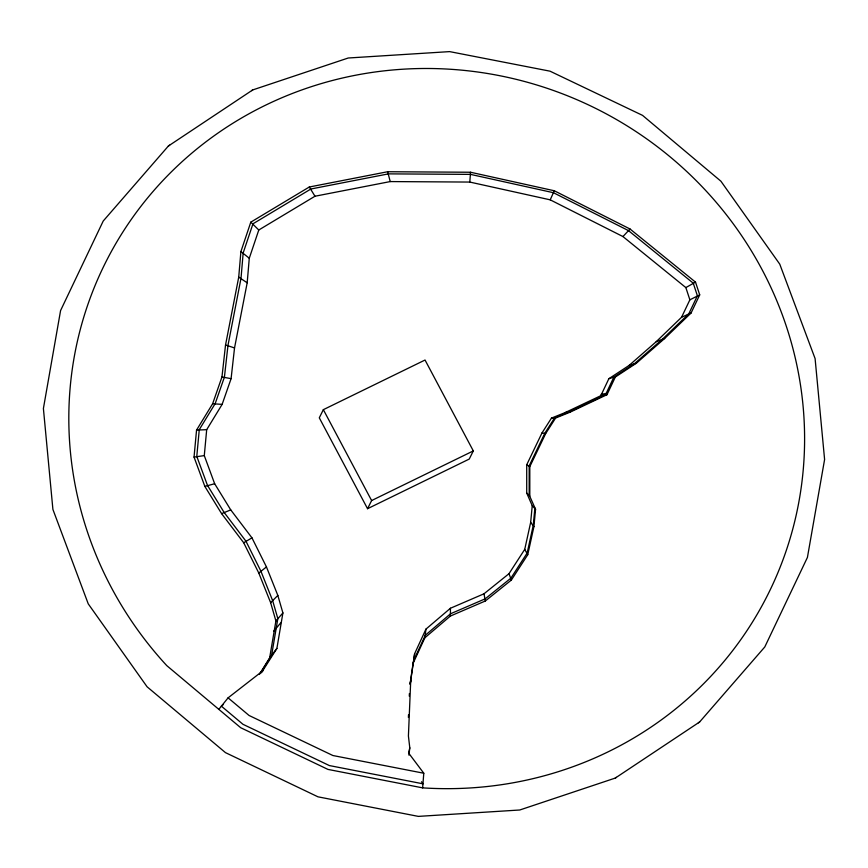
<?xml version="1.0" encoding="UTF-8"?>
<svg xmlns="http://www.w3.org/2000/svg" width="868" height="868" viewBox="0 0 868 868"><rect width="100%" height="100%" fill="white"/><g stroke="black" fill="none" stroke-linecap="round" stroke-linejoin="round"><path stroke-width="1.3" d="M410.184 683.257L413.103 663.326L424.886 637.763L450.384 616.052L485.31 601.003L511.35 580.063L527.744 554.739L533.918 526.648L535.556 509.277L532.236 505.719L526.713 493.024L526.713 464.771L541.979 432.969L551.484 418.094L565.274 412.528L600.83 395.689L606.982 394.701L615.336 377.027L636.396 363.204L664.649 338.477L691.058 313.022L699.706 294.87L695.518 282.133L630.027 229L554.272 190.754L470.543 172.244L387.66 171.734L309.312 187L250.798 222.154L240.903 251.568L238.722 277.142L225.539 344.976L221.958 376.972L212.638 403.75L196.548 430.094L194.041 457.089L204.848 486.395L221.6 513.628L243.691 542.75L258.783 573.021L270.642 602.696L275.905 620.935L269.655 657.879L259.391 674.403M606.982 394.701L569.95 412.246L555.607 418.029L545.701 433.523L529.805 466.648L529.805 496.062L526.713 493.024M470.543 172.244L469.805 182.063L550.214 199.835L622.953 236.563L685.85 287.59L689.876 299.818L681.564 317.254L656.208 341.699L629.083 365.439L608.848 378.719L600.83 395.689M408.405 717.489L408.513 714.82M409.284 696.169L409.403 693.499M410.173 684.31L410.727 680.447L408.416 736.021L409.794 747.815L408.644 753.088L423.79 773.236L422.629 787.862L327.952 769.406L240.696 727.72L166.797 665.647A370.441 357.475 26.5 0 1 265.098 105.408A370.441 357.475 26.5 0 1 795.446 358.766A370.441 357.475 26.5 0 1 422.629 787.862M450.384 616.052L450.449 608.251L483.986 593.799L508.995 573.694L524.739 549.368L530.663 522.395L532.236 505.719M261.474 672.754L276.892 648.418L282.903 612.938L277.836 595.426L266.454 566.934L251.959 537.856L230.747 509.896L214.656 483.736L204.284 455.602L206.692 429.682L222.132 404.379L231.094 378.665L234.534 347.938L247.185 282.794L249.279 258.23L258.783 229.998L314.976 196.233L390.22 181.575L469.805 182.063M534.894 508.051L533.267 525.238L527.158 553.046L510.926 578.121L485.147 598.855L450.568 613.752L425.32 635.246L413.656 660.548L413.103 663.326M450.449 608.251L425.96 629.105L424.886 637.763M408.947 755.171L409.794 747.815M413.656 660.548L414.644 653.647L425.96 629.105M410.195 684.223L414.644 653.647M554.272 190.754L550.214 199.835M323.352 409.663L319.283 417.812L367.555 508.702L469.241 459.064L473.31 450.915L425.038 360.025L323.352 409.663L371.613 500.554L367.555 508.702M260.27 673.47L271.641 655.156L276.892 648.418M269.655 657.879L271.641 655.156L277.836 618.58L272.617 600.537L260.888 571.155L245.948 541.187L224.074 512.348L207.485 485.386L196.786 456.384L199.271 429.66L215.199 403.566L224.432 377.059L227.98 345.388L241.022 278.227L243.181 252.903L252.979 223.792L310.907 188.996L388.473 173.871L470.521 174.381L553.426 192.707L628.41 230.573L693.25 283.174L697.395 295.782L688.834 313.749L662.696 338.954L634.725 363.432L613.871 377.113L608.848 378.719M218.834 709.351L228.089 697.85L263.091 670.628M273.626 631.329L280.7 622.92M275.905 620.935L282.903 612.938M168.381 146.019L103.216 221.036L60.586 310.549L43.4 408.492L52.905 509.418L88.243 603.846L147.093 686.794L225.452 752.621L317.981 796.824L418.365 816.387L519.769 809.996L615.271 778.075L699.619 721.981L764.784 646.964L807.414 557.451L824.6 459.508L815.095 358.582L779.757 264.154L720.907 181.206L642.548 115.379L550.019 71.176L449.635 51.613L348.231 58.004L252.729 89.925L168.381 146.019L169.618 145.195M622.953 236.563L630.027 229M270.642 602.696L277.836 595.426M258.783 573.021L266.454 566.934M223.456 704.469L221.329 706.118L242.975 724.303L329.363 765.565L423.085 783.837L421.522 781.764M243.691 542.75L251.959 537.856M251.655 90.641L252.729 89.925M615.271 778.075L616.345 777.359M698.382 722.805L699.619 721.981M685.85 287.59L695.518 282.133M689.876 299.818L699.706 294.87M221.6 513.628L230.747 509.896M371.613 500.554L473.31 450.915M681.564 317.254L691.058 313.022M656.208 341.699L664.649 338.477M204.848 486.395L214.656 483.736M629.083 365.439L636.396 363.204M194.041 457.089L204.284 455.602M601.123 394.322L607.296 393.28M196.548 430.094L206.692 429.682M565.274 412.528L568.941 411.974L605.593 394.614L613.871 377.113L615.336 377.027M551.484 418.094L554.739 417.714L568.941 411.974L569.95 412.246M212.638 403.75L222.132 404.379M541.979 432.969L545.701 433.523M221.958 376.972L231.094 378.665M225.539 344.976L234.534 347.938M423.79 773.236L332.878 755.518L249.083 715.482L228.089 697.85M555.607 418.029L554.739 417.714L544.93 433.045L529.187 465.834L529.187 494.966L535.556 509.277M526.713 464.771L529.805 466.648M238.722 277.142L247.185 282.794M240.903 251.568L249.279 258.23M250.798 222.154L258.783 229.998M530.663 522.395L533.918 526.648M309.312 187L314.976 196.233M524.739 549.368L527.744 554.739M508.995 573.694L511.35 580.063M387.66 171.734L390.22 181.575M483.986 593.799L485.31 601.003"/></g></svg>
